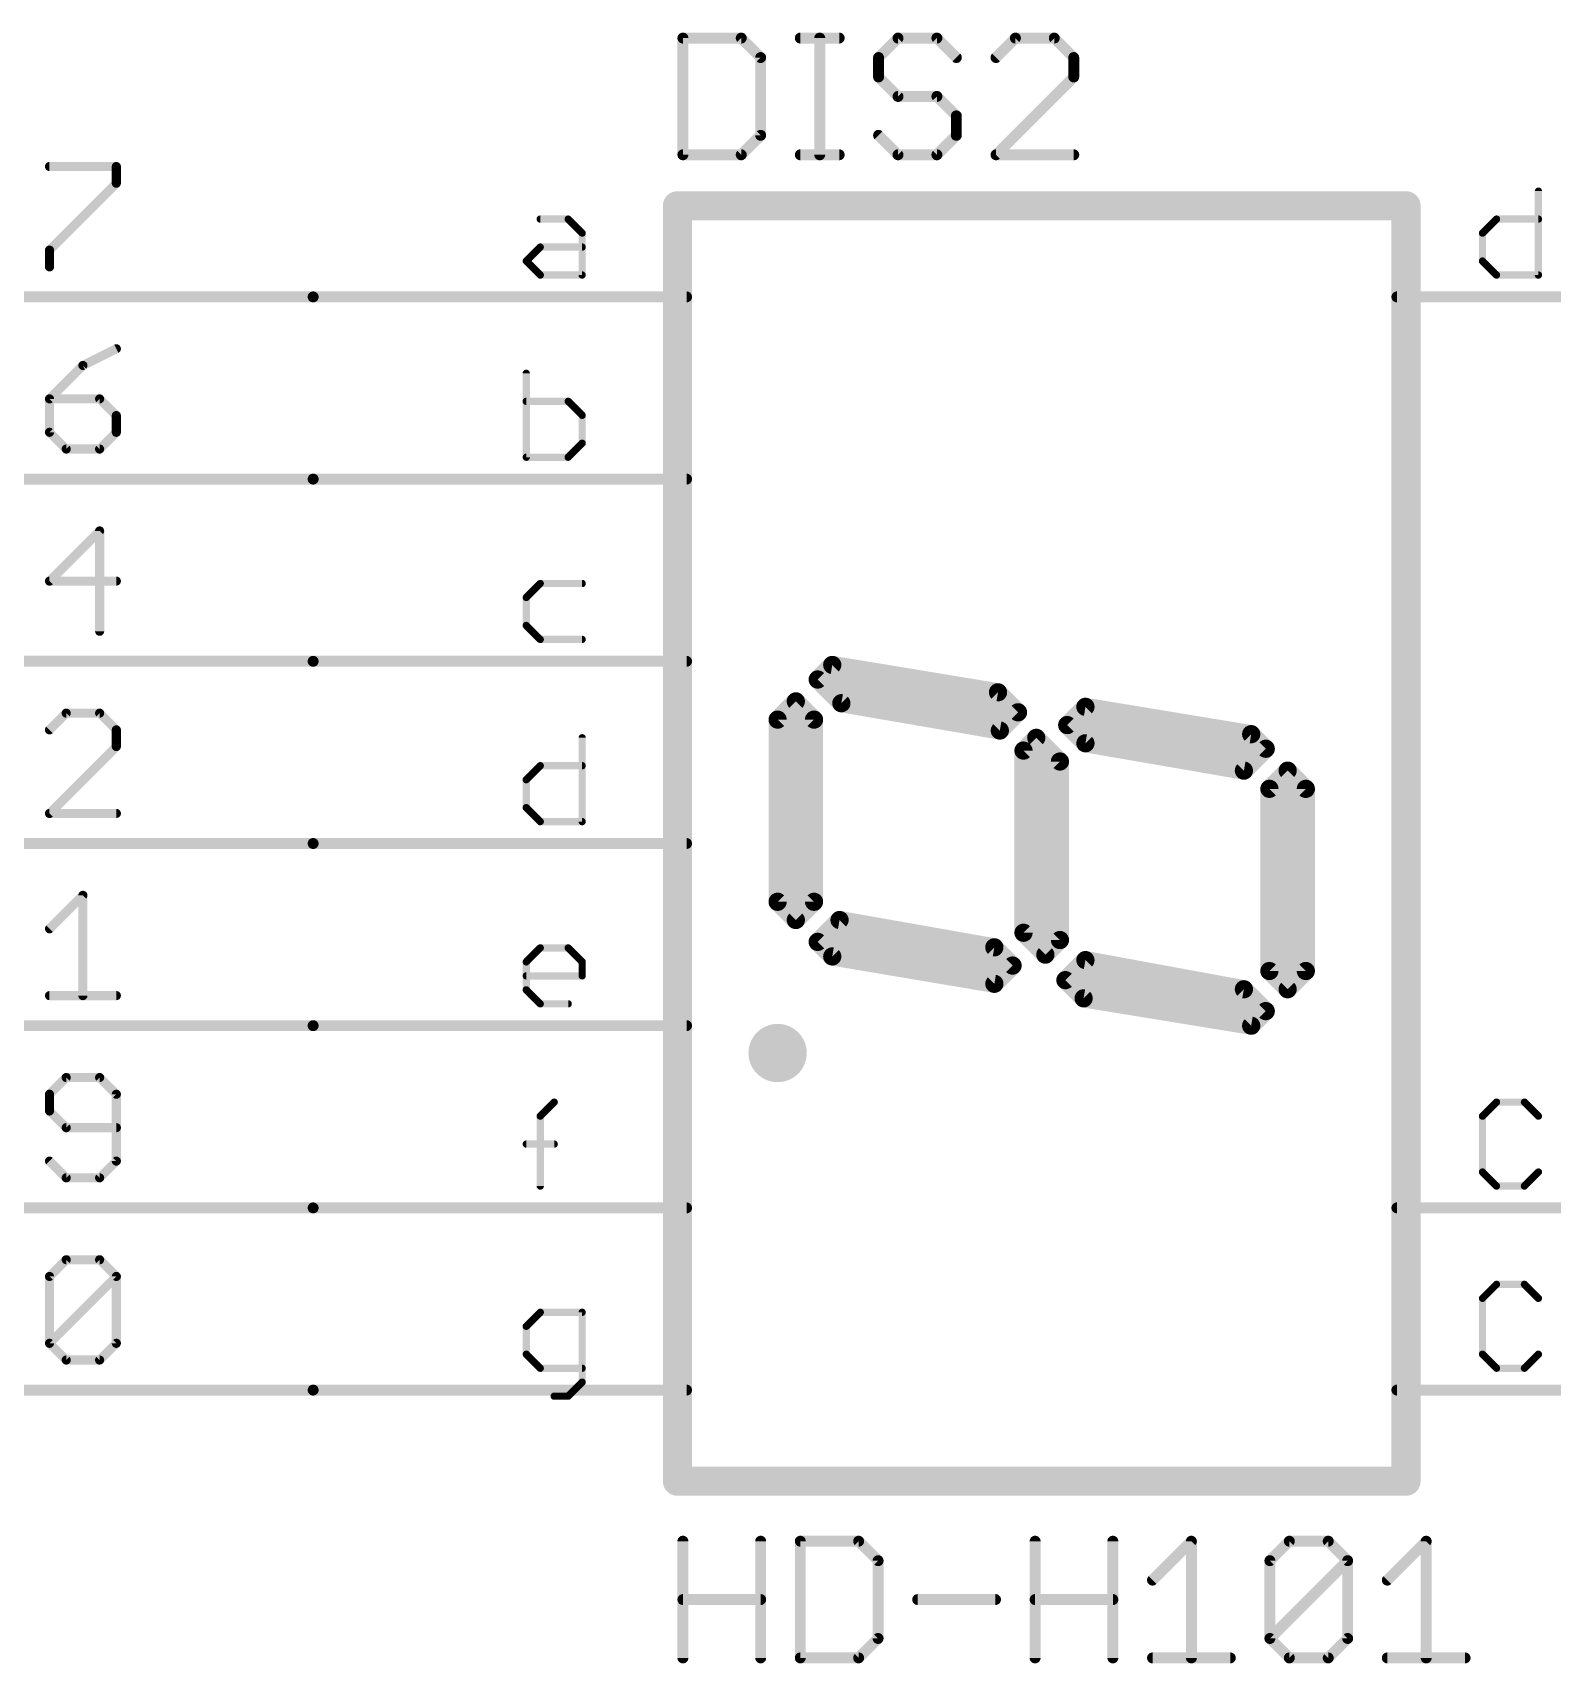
# Model space of a CAD drawing. Extents: x -13 to 211, y -15 to 133.
# Drawn here: x 158.65 to 179.84, y -3.81 to 18.92 of the extents above; entities that cross this region are included whole.
import ezdxf

# ---------------------------------------------------------------- set-up
doc = ezdxf.new("R2010")
doc.units = 0
for name, color, linetype in [('94', 14, 'CONTINUOUS'), ('95', 251, 'CONTINUOUS'), ('96', 251, 'CONTINUOUS')]:
    doc.layers.add(name, color=color, linetype=linetype)

msp = doc.modelspace()

# ---------------------------------------------------------------- linework, layer by layer
at = {"layer": '94'}
for points, const_width in [([(167.64, -1.27), (167.64, 16.51)], 0.4064), ([(177.8, 16.51), (167.64, 16.51)], 0.4064), ([(177.8, 16.51), (177.8, -1.27)], 0.4064), ([(157.48, 15.24), (162.56, 15.24)], 0.1524), ([(167.767, 15.24), (162.56, 15.24)], 0.1524), ([(182.88, 15.24), (177.673, 15.24)], 0.1524), ([(157.48, 12.7), (162.56, 12.7)], 0.1524), ([(167.767, 12.7), (162.56, 12.7)], 0.1524), ([(157.48, 10.16), (162.56, 10.16)], 0.1524), ([(167.767, 10.16), (162.56, 10.16)], 0.1524), ([(169.799, 10.1092), (169.5958, 9.906)], 0.254), ([(172.1104, 9.7282), (169.799, 10.1092)], 0.254), ([(169.5958, 9.906), (169.926, 9.5758)], 0.254), ([(169.799, 9.906), (172.085, 9.525)], 0.4064), ([(172.3898, 9.4488), (172.1104, 9.7282)], 0.254), ([(169.037, 9.3472), (169.291, 9.6012)], 0.254), ([(169.291, 9.6012), (169.545, 9.3472)], 0.254), ([(169.926, 9.5758), (172.1358, 9.1948)], 0.254), ([(172.3898, 9.4488), (172.1358, 9.1948)], 0.254), ([(173.0756, 9.271), (173.3296, 9.525)], 0.254), ([(173.3296, 9.525), (175.641, 9.144)], 0.254), ([(169.037, 6.8072), (169.037, 9.3472)], 0.254), ([(169.291, 6.858), (169.291, 9.271)], 0.4064), ([(169.545, 9.3472), (169.545, 6.8072)], 0.254), ([(173.3296, 9.017), (173.0756, 9.271)], 0.254), ([(175.514, 8.89), (173.355, 9.271)], 0.4064), ([(172.466, 8.9154), (172.6438, 9.0932)], 0.254), ([(172.6438, 9.0932), (172.974, 8.763)], 0.254), ([(175.5394, 8.636), (173.3296, 9.017)], 0.254), ([(175.641, 9.144), (175.8442, 8.9408)], 0.254), ([(172.466, 6.3754), (172.466, 8.9154)], 0.254), ([(172.72, 8.89), (172.72, 6.35)], 0.4064), ([(172.974, 8.763), (172.974, 6.2738)], 0.254), ([(175.8442, 8.9408), (175.5394, 8.636)], 0.254), ([(175.895, 8.382), (176.149, 8.636)], 0.254), ([(176.149, 8.636), (176.403, 8.382)], 0.254), ([(175.895, 5.842), (175.895, 8.382)], 0.254), ([(176.149, 5.842), (176.149, 8.382)], 0.4064), ([(176.403, 8.382), (176.403, 5.842)], 0.254), ([(157.48, 7.62), (162.56, 7.62)], 0.1524), ([(167.767, 7.62), (162.56, 7.62)], 0.1524), ([(169.291, 6.5532), (169.037, 6.8072)], 0.254), ([(169.545, 6.8072), (169.291, 6.5532)], 0.254), ([(169.9006, 6.5532), (169.5958, 6.2484)], 0.254), ([(172.0596, 6.1722), (169.9006, 6.5532)], 0.254), ([(169.5958, 6.2484), (169.799, 6.0452)], 0.254), ([(171.958, 5.969), (169.926, 6.35)], 0.4064), ([(172.7708, 6.0706), (172.466, 6.3754)], 0.254), ([(172.974, 6.2738), (172.7708, 6.0706)], 0.254), ([(169.799, 6.0452), (172.0596, 5.6642)], 0.254), ([(172.3136, 5.9182), (172.0596, 6.1722)], 0.254), ([(172.0596, 5.6642), (172.3136, 5.9182)], 0.254), ([(173.3296, 5.9944), (173.0502, 5.715)], 0.254), ([(175.514, 5.334), (173.355, 5.715)], 0.4064), ([(175.5394, 5.588), (173.3296, 5.9944)], 0.254), ([(176.149, 5.588), (175.895, 5.842)], 0.254), ([(176.403, 5.842), (176.149, 5.588)], 0.254), ([(173.0502, 5.715), (173.3042, 5.461)], 0.254), ([(175.8442, 5.2832), (175.5394, 5.588)], 0.254), ([(173.3042, 5.461), (175.641, 5.08)], 0.254), ([(175.641, 5.08), (175.8442, 5.2832)], 0.254), ([(157.48, 5.08), (162.56, 5.08)], 0.1524), ([(167.767, 5.08), (162.56, 5.08)], 0.1524), ([(169.037, 4.826), (169.037, 4.572)], 0.3048), ([(157.48, 2.54), (162.56, 2.54)], 0.1524), ([(167.767, 2.54), (162.56, 2.54)], 0.1524), ([(182.88, 2.54), (177.673, 2.54)], 0.1524), ([(157.48, 0), (162.56, 0)], 0.1524), ([(167.767, 0), (162.56, 0)], 0.1524), ([(182.88, 0), (177.673, 0)], 0.1524), ([(167.64, -1.27), (177.8, -1.27)], 0.4064)]:
    msp.add_lwpolyline(points, dxfattribs=dict(at, const_width=const_width))
for points, const_width in [([(167.7416, 16.51, 1), (167.5384, 16.51)], 0.2032), ([(167.64, 16.6116, 1), (167.64, 16.4084)], 0.2032), ([(177.9016, 16.51, 1), (177.6984, 16.51)], 0.2032), ([(177.8, 16.4084, 1), (177.8, 16.6116)], 0.2032), ([(162.56, 15.2781, 1), (162.56, 15.2019)], 0.0762), ([(162.56, 15.2019, 1), (162.56, 15.2781)], 0.0762), ([(167.767, 15.2019, 1), (167.767, 15.2781)], 0.0762), ([(177.673, 15.2781, 1), (177.673, 15.2019)], 0.0762), ([(162.56, 12.7381, 1), (162.56, 12.6619)], 0.0762), ([(162.56, 12.6619, 1), (162.56, 12.7381)], 0.0762), ([(167.767, 12.6619, 1), (167.767, 12.7381)], 0.0762), ([(162.56, 10.1981, 1), (162.56, 10.1219)], 0.0762), ([(162.56, 10.1219, 1), (162.56, 10.1981)], 0.0762), ([(167.767, 10.1219, 1), (167.767, 10.1981)], 0.0762), ([(169.8093, 10.1719, 1), (169.7887, 10.0465)], 0.127), ([(169.8439, 10.0643, 1), (169.7541, 10.1541)], 0.127), ([(169.6407, 9.9509, 1), (169.5509, 9.8611)], 0.127), ([(169.5509, 9.9509, 1), (169.6407, 9.8611)], 0.127), ([(169.8157, 10.0062, 1), (169.7823, 9.8058)], 0.2032), ([(172.1553, 9.7731, 1), (172.0655, 9.6833)], 0.127), ([(172.1001, 9.6655, 1), (172.1207, 9.7909)], 0.127), ([(169.3359, 9.6461, 1), (169.2461, 9.5563)], 0.127), ([(169.3359, 9.5563, 1), (169.2461, 9.6461)], 0.127), ([(169.9368, 9.6384, 1), (169.9152, 9.5132)], 0.127), ([(169.8811, 9.5309, 1), (169.9709, 9.6207)], 0.127), ([(172.0683, 9.4248, 1), (172.1017, 9.6252)], 0.2032), ([(172.4347, 9.4039, 1), (172.3449, 9.4937)], 0.127), ([(172.3449, 9.4039, 1), (172.4347, 9.4937)], 0.127), ([(173.3399, 9.5877, 1), (173.3193, 9.4623)], 0.127), ([(173.3745, 9.4801, 1), (173.2847, 9.5699)], 0.127), ([(169.1005, 9.3472, 1), (168.9735, 9.3472)], 0.127), ([(168.9921, 9.3921, 1), (169.0819, 9.3023)], 0.127), ([(169.3926, 9.271, 1), (169.1894, 9.271)], 0.2032), ([(169.6085, 9.3472, 1), (169.4815, 9.3472)], 0.127), ([(169.5001, 9.3023, 1), (169.5899, 9.3921)], 0.127), ([(173.1205, 9.3159, 1), (173.0307, 9.2261)], 0.127), ([(173.0307, 9.3159, 1), (173.1205, 9.2261)], 0.127), ([(173.3727, 9.3711, 1), (173.3373, 9.1709)], 0.2032), ([(172.0909, 9.2397, 1), (172.1807, 9.1499)], 0.127), ([(172.125, 9.1322, 1), (172.1466, 9.2574)], 0.127), ([(172.6887, 9.1381, 1), (172.5989, 9.0483)], 0.127), ([(172.6887, 9.0483, 1), (172.5989, 9.1381)], 0.127), ([(173.3404, 9.0796, 1), (173.3188, 8.9544)], 0.127), ([(173.2847, 8.9721, 1), (173.3745, 9.0619)], 0.127), ([(175.6859, 9.1889, 1), (175.5961, 9.0991)], 0.127), ([(175.6307, 9.0813, 1), (175.6513, 9.2067)], 0.127), ([(172.5295, 8.9154, 1), (172.4025, 8.9154)], 0.127), ([(172.4211, 8.9603, 1), (172.5109, 8.8705)], 0.127), ([(172.8216, 8.89, 1), (172.6184, 8.89)], 0.2032), ([(173.0375, 8.763, 1), (172.9105, 8.763)], 0.127), ([(172.9291, 8.7181, 1), (173.0189, 8.8079)], 0.127), ([(175.4963, 8.7899, 1), (175.5317, 8.9901)], 0.2032), ([(175.8891, 8.8959, 1), (175.7993, 8.9857)], 0.127), ([(175.7993, 8.8959, 1), (175.8891, 8.9857)], 0.127), ([(175.4945, 8.6809, 1), (175.5843, 8.5911)], 0.127), ([(175.5286, 8.5734, 1), (175.5502, 8.6986)], 0.127), ([(176.1939, 8.6809, 1), (176.1041, 8.5911)], 0.127), ([(176.1939, 8.5911, 1), (176.1041, 8.6809)], 0.127), ([(175.9585, 8.382, 1), (175.8315, 8.382)], 0.127), ([(175.8501, 8.4269, 1), (175.9399, 8.3371)], 0.127), ([(176.2506, 8.382, 1), (176.0474, 8.382)], 0.2032), ([(176.4665, 8.382, 1), (176.3395, 8.382)], 0.127), ([(176.3581, 8.3371, 1), (176.4479, 8.4269)], 0.127), ([(162.56, 7.6581, 1), (162.56, 7.5819)], 0.0762), ([(162.56, 7.5819, 1), (162.56, 7.6581)], 0.0762), ([(167.767, 7.5819, 1), (167.767, 7.6581)], 0.0762), ([(169.0819, 6.8521, 1), (168.9921, 6.7623)], 0.127), ([(168.9735, 6.8072, 1), (169.1005, 6.8072)], 0.127), ([(169.1894, 6.858, 1), (169.3926, 6.858)], 0.2032), ([(169.4815, 6.8072, 1), (169.6085, 6.8072)], 0.127), ([(169.5899, 6.7623, 1), (169.5001, 6.8521)], 0.127), ([(169.2461, 6.5981, 1), (169.3359, 6.5083)], 0.127), ([(169.2461, 6.5083, 1), (169.3359, 6.5981)], 0.127), ([(169.9116, 6.6157, 1), (169.8896, 6.4907)], 0.127), ([(169.9455, 6.5083, 1), (169.8557, 6.5981)], 0.127), ([(169.6407, 6.2933, 1), (169.5509, 6.2035)], 0.127), ([(169.9447, 6.4499, 1), (169.9073, 6.2501)], 0.2032), ([(172.5109, 6.4203, 1), (172.4211, 6.3305)], 0.127), ([(172.4025, 6.3754, 1), (172.5295, 6.3754)], 0.127), ([(172.6184, 6.35, 1), (172.8216, 6.35)], 0.2032), ([(173.0189, 6.2289, 1), (172.9291, 6.3187)], 0.127), ([(169.5509, 6.2933, 1), (169.6407, 6.2035)], 0.127), ([(169.8096, 6.1078, 1), (169.7884, 5.9826)], 0.127), ([(169.7541, 6.0003, 1), (169.8439, 6.0901)], 0.127), ([(171.9393, 5.8691, 1), (171.9767, 6.0689)], 0.2032), ([(172.1045, 6.2171, 1), (172.0147, 6.1273)], 0.127), ([(172.0486, 6.1097, 1), (172.0706, 6.2347)], 0.127), ([(172.7259, 6.1155, 1), (172.8157, 6.0257)], 0.127), ([(172.7259, 6.0257, 1), (172.8157, 6.1155)], 0.127), ([(172.9105, 6.2738, 1), (173.0375, 6.2738)], 0.127), ([(172.3585, 5.8733, 1), (172.2687, 5.9631)], 0.127), ([(172.2687, 5.8733, 1), (172.3585, 5.9631)], 0.127), ([(173.3727, 5.8151, 1), (173.3373, 5.6149)], 0.2032), ([(173.3411, 6.0569, 1), (173.3181, 5.9319)], 0.127), ([(173.3745, 5.9495, 1), (173.2847, 6.0393)], 0.127), ([(175.9399, 5.8869, 1), (175.8501, 5.7971)], 0.127), ([(176.0474, 5.842, 1), (176.2506, 5.842)], 0.2032), ([(176.4479, 5.7971, 1), (176.3581, 5.8869)], 0.127), ([(172.0147, 5.7091, 1), (172.1045, 5.6193)], 0.127), ([(172.049, 5.6016, 1), (172.0702, 5.7268)], 0.127), ([(173.0951, 5.7599, 1), (173.0053, 5.6701)], 0.127), ([(173.0053, 5.7599, 1), (173.0951, 5.6701)], 0.127), ([(175.5843, 5.6329, 1), (175.4945, 5.5431)], 0.127), ([(175.5279, 5.5255, 1), (175.5509, 5.6505)], 0.127), ([(175.8315, 5.842, 1), (175.9585, 5.842)], 0.127), ([(176.1041, 5.6329, 1), (176.1939, 5.5431)], 0.127), ([(176.1041, 5.5431, 1), (176.1939, 5.6329)], 0.127), ([(176.3395, 5.842, 1), (176.4665, 5.842)], 0.127), ([(173.3144, 5.5237, 1), (173.294, 5.3983)], 0.127), ([(173.2593, 5.4161, 1), (173.3491, 5.5059)], 0.127), ([(175.4963, 5.2339, 1), (175.5317, 5.4341)], 0.2032), ([(175.8891, 5.2383, 1), (175.7993, 5.3281)], 0.127), ([(175.7993, 5.2383, 1), (175.8891, 5.3281)], 0.127), ([(162.56, 5.1181, 1), (162.56, 5.0419)], 0.0762), ([(162.56, 5.0419, 1), (162.56, 5.1181)], 0.0762), ([(167.767, 5.0419, 1), (167.767, 5.1181)], 0.0762), ([(169.037, 4.445, 1), (169.037, 4.953, 1), (169.037, 4.445)], 0.3048), ([(175.5961, 5.1249, 1), (175.6859, 5.0351)], 0.127), ([(175.6308, 5.0173, 1), (175.6512, 5.1427)], 0.127), ([(169.1132, 4.826, 1), (168.9608, 4.826)], 0.1524), ([(168.9608, 4.572, 1), (169.1132, 4.572)], 0.1524), ([(162.56, 2.5781, 1), (162.56, 2.5019)], 0.0762), ([(162.56, 2.5019, 1), (162.56, 2.5781)], 0.0762), ([(167.767, 2.5019, 1), (167.767, 2.5781)], 0.0762), ([(177.673, 2.5781, 1), (177.673, 2.5019)], 0.0762), ([(162.56, 0.0381, 1), (162.56, -0.0381)], 0.0762), ([(162.56, -0.0381, 1), (162.56, 0.0381)], 0.0762), ([(167.767, -0.0381, 1), (167.767, 0.0381)], 0.0762), ([(177.673, 0.0381, 1), (177.673, -0.0381)], 0.0762), ([(167.64, -1.1684, 1), (167.64, -1.3716)], 0.2032), ([(177.8, -1.3716, 1), (177.8, -1.1684)], 0.2032), ([(167.5384, -1.27, 1), (167.7416, -1.27)], 0.2032), ([(177.6984, -1.27, 1), (177.9016, -1.27)], 0.2032)]:
    msp.add_lwpolyline(points, format="xyb", dxfattribs=dict(at, const_width=const_width))
at = {"layer": '95'}
for points, const_width in [([(167.7162, 18.8482), (167.7162, 17.2212)], 0.1524), ([(168.5297, 18.8482), (167.7162, 18.8482)], 0.1524), ([(168.8009, 18.577), (168.5297, 18.8482)], 0.1524), ([(169.3534, 18.8482), (169.8957, 18.8482)], 0.1524), ([(169.6245, 17.2212), (169.6245, 18.8482)], 0.1524), ([(170.716, 18.8482), (170.4448, 18.577)], 0.1524), ([(171.2583, 18.8482), (170.716, 18.8482)], 0.1524), ([(171.5295, 18.577), (171.2583, 18.8482)], 0.1524), ([(172.3531, 18.8482), (172.082, 18.577)], 0.1524), ([(172.8954, 18.8482), (172.3531, 18.8482)], 0.1524), ([(173.1666, 18.577), (172.8954, 18.8482)], 0.1524), ([(168.8009, 17.4924), (168.8009, 18.577)], 0.1524), ([(170.4448, 18.577), (170.4448, 18.3059)], 0.1524), ([(173.1666, 18.3059), (173.1666, 18.577)], 0.1524), ([(170.4448, 18.3059), (170.716, 18.0347)], 0.1524), ([(172.082, 17.2212), (173.1666, 18.3059)], 0.1524), ([(170.716, 18.0347), (171.2583, 18.0347)], 0.1524), ([(171.2583, 18.0347), (171.5295, 17.7635)], 0.1524), ([(171.5295, 17.7635), (171.5295, 17.4924)], 0.1524), ([(168.5297, 17.2212), (168.8009, 17.4924)], 0.1524), ([(170.716, 17.2212), (170.4448, 17.4924)], 0.1524), ([(171.5295, 17.4924), (171.2583, 17.2212)], 0.1524), ([(167.7162, 17.2212), (168.5297, 17.2212)], 0.1524), ([(169.3534, 17.2212), (169.8957, 17.2212)], 0.1524), ([(171.2583, 17.2212), (170.716, 17.2212)], 0.1524), ([(173.1666, 17.2212), (172.082, 17.2212)], 0.1524), ([(158.8834, 17.0573), (159.8156, 17.0573)], 0.127), ([(159.8156, 17.0573), (159.8156, 16.8243)], 0.127), ([(159.8156, 16.8243), (158.8834, 15.8921)], 0.127), ([(179.6464, 16.7142), (179.6464, 15.5448)], 0.1016), ([(165.7267, 16.3244), (166.1165, 16.3244)], 0.1016), ([(166.1165, 16.3244), (166.3114, 16.1295)], 0.1016), ([(178.8668, 16.1295), (179.0617, 16.3244)], 0.1016), ([(179.0617, 16.3244), (179.6464, 16.3244)], 0.1016), ([(166.3114, 16.1295), (166.3114, 15.5448)], 0.1016), ([(178.8668, 15.7397), (178.8668, 16.1295)], 0.1016), ([(158.8834, 15.8921), (158.8834, 15.6591)], 0.127), ([(165.5318, 15.7397), (165.7267, 15.9346)], 0.1016), ([(165.7267, 15.9346), (166.3114, 15.9346)], 0.1016), ([(165.7267, 15.5448), (165.5318, 15.7397)], 0.1016), ([(179.0617, 15.5448), (178.8668, 15.7397)], 0.1016), ([(166.3114, 15.5448), (165.7267, 15.5448)], 0.1016), ([(179.6464, 15.5448), (179.0617, 15.5448)], 0.1016), ([(159.8156, 14.5173), (159.3495, 14.2843)], 0.127), ([(159.3495, 14.2843), (158.8834, 13.8182)], 0.127), ([(165.5318, 14.1742), (165.5318, 13.0048)], 0.1016), ([(158.8834, 13.8182), (158.8834, 13.3521)], 0.127), ([(159.5825, 13.8182), (158.8834, 13.8182)], 0.127), ([(159.8156, 13.5852), (159.5825, 13.8182)], 0.127), ([(159.8156, 13.3521), (159.8156, 13.5852)], 0.127), ([(166.1165, 13.7844), (165.5318, 13.7844)], 0.1016), ([(166.3114, 13.5895), (166.1165, 13.7844)], 0.1016), ([(158.8834, 13.3521), (159.1165, 13.1191)], 0.127), ([(159.5825, 13.1191), (159.8156, 13.3521)], 0.127), ([(166.3114, 13.1997), (166.3114, 13.5895)], 0.1016), ([(166.1165, 13.0048), (166.3114, 13.1997)], 0.1016), ([(159.1165, 13.1191), (159.5825, 13.1191)], 0.127), ([(165.5318, 13.0048), (166.1165, 13.0048)], 0.1016), ([(159.5825, 11.9773), (158.8834, 11.2782)], 0.127), ([(159.5825, 10.5791), (159.5825, 11.9773)], 0.127), ([(158.8834, 11.2782), (159.8156, 11.2782)], 0.127), ([(165.7267, 11.2444), (165.5318, 11.0495)], 0.1016), ([(166.3114, 11.2444), (165.7267, 11.2444)], 0.1016), ([(165.5318, 11.0495), (165.5318, 10.6597)], 0.1016), ([(165.5318, 10.6597), (165.7267, 10.4648)], 0.1016), ([(165.7267, 10.4648), (166.3114, 10.4648)], 0.1016), ([(159.1165, 9.4373), (158.8834, 9.2043)], 0.127), ([(159.5825, 9.4373), (159.1165, 9.4373)], 0.127), ([(159.8156, 9.2043), (159.5825, 9.4373)], 0.127), ([(159.8156, 8.9712), (159.8156, 9.2043)], 0.127), ([(166.3114, 9.0942), (166.3114, 7.9248)], 0.1016), ([(158.8834, 8.0391), (159.8156, 8.9712)], 0.127), ([(165.5318, 8.5095), (165.7267, 8.7044)], 0.1016), ([(165.7267, 8.7044), (166.3114, 8.7044)], 0.1016), ([(165.5318, 8.1197), (165.5318, 8.5095)], 0.1016), ([(159.8156, 8.0391), (158.8834, 8.0391)], 0.127), ([(165.7267, 7.9248), (165.5318, 8.1197)], 0.1016), ([(166.3114, 7.9248), (165.7267, 7.9248)], 0.1016), ([(158.8834, 6.4312), (159.3495, 6.8973)], 0.127), ([(159.3495, 6.8973), (159.3495, 5.4991)], 0.127), ([(165.5318, 5.9695), (165.7267, 6.1644)], 0.1016), ([(165.7267, 6.1644), (166.1165, 6.1644)], 0.1016), ([(166.1165, 6.1644), (166.3114, 5.9695)], 0.1016), ([(165.5318, 5.5797), (165.5318, 5.9695)], 0.1016), ([(166.3114, 5.9695), (166.3114, 5.7746)], 0.1016), ([(166.3114, 5.7746), (165.5318, 5.7746)], 0.1016), ([(158.8834, 5.4991), (159.8156, 5.4991)], 0.127), ([(165.7267, 5.3848), (165.5318, 5.5797)], 0.1016), ([(166.1165, 5.3848), (165.7267, 5.3848)], 0.1016), ([(159.1165, 4.3573), (158.8834, 4.1243)], 0.127), ([(159.5825, 4.3573), (159.1165, 4.3573)], 0.127), ([(159.8156, 4.1243), (159.5825, 4.3573)], 0.127), ([(158.8834, 4.1243), (158.8834, 3.8912)], 0.127), ([(159.8156, 3.1921), (159.8156, 4.1243)], 0.127), ([(158.8834, 3.8912), (159.1165, 3.6582)], 0.127), ([(165.7267, 3.8193), (165.9216, 4.0142)], 0.1016), ([(165.7267, 2.8448), (165.7267, 3.8193)], 0.1016), ([(179.0617, 4.0142), (178.8668, 3.8193)], 0.1016), ([(178.8668, 3.8193), (178.8668, 3.0397)], 0.1016), ([(179.4515, 4.0142), (179.0617, 4.0142)], 0.1016), ([(179.6464, 3.8193), (179.4515, 4.0142)], 0.1016), ([(159.1165, 3.6582), (159.8156, 3.6582)], 0.127), ([(165.5318, 3.4295), (165.9216, 3.4295)], 0.1016), ([(158.8834, 3.1921), (159.1165, 2.9591)], 0.127), ([(159.5825, 2.9591), (159.8156, 3.1921)], 0.127), ([(159.1165, 2.9591), (159.5825, 2.9591)], 0.127), ([(178.8668, 3.0397), (179.0617, 2.8448)], 0.1016), ([(179.4515, 2.8448), (179.6464, 3.0397)], 0.1016), ([(179.0617, 2.8448), (179.4515, 2.8448)], 0.1016), ([(158.8834, 1.5843), (159.1165, 1.8173)], 0.127), ([(159.1165, 1.8173), (159.5825, 1.8173)], 0.127), ([(159.5825, 1.8173), (159.8156, 1.5843)], 0.127), ([(158.8834, 0.6521), (158.8834, 1.5843)], 0.127), ([(158.8834, 0.6521), (159.8156, 1.5843)], 0.127), ([(159.8156, 1.5843), (159.8156, 0.6521)], 0.127), ([(179.0617, 1.4742), (178.8668, 1.2793)], 0.1016), ([(179.4515, 1.4742), (179.0617, 1.4742)], 0.1016), ([(179.6464, 1.2793), (179.4515, 1.4742)], 0.1016), ([(178.8668, 1.2793), (178.8668, 0.4997)], 0.1016), ([(165.7267, 1.0844), (165.5318, 0.8895)], 0.1016), ([(165.5318, 0.8895), (165.5318, 0.4997)], 0.1016), ([(166.3114, 1.0844), (165.7267, 1.0844)], 0.1016), ([(166.3114, 0.1099), (166.3114, 1.0844)], 0.1016), ([(159.1165, 0.4191), (158.8834, 0.6521)], 0.127), ([(159.8156, 0.6521), (159.5825, 0.4191)], 0.127), ([(159.5825, 0.4191), (159.1165, 0.4191)], 0.127), ([(165.5318, 0.4997), (165.7267, 0.3048)], 0.1016), ([(178.8668, 0.4997), (179.0617, 0.3048)], 0.1016), ([(179.4515, 0.3048), (179.6464, 0.4997)], 0.1016), ([(165.7267, 0.3048), (166.3114, 0.3048)], 0.1016), ([(179.0617, 0.3048), (179.4515, 0.3048)], 0.1016), ([(166.1165, -0.085), (166.3114, 0.1099)], 0.1016), ([(165.9216, -0.085), (166.1165, -0.085)], 0.1016)]:
    msp.add_lwpolyline(points, dxfattribs=dict(at, const_width=const_width))
for points, const_width in [([(167.7543, 18.8482, 1), (167.6781, 18.8482)], 0.0762), ([(167.7162, 18.8863, 1), (167.7162, 18.8101)], 0.0762), ([(168.5566, 18.8751, 1), (168.5028, 18.8212)], 0.0762), ([(168.5297, 18.8101, 1), (168.5297, 18.8863)], 0.0762), ([(169.3534, 18.8863, 1), (169.3534, 18.8101)], 0.0762), ([(169.6626, 18.8482, 1), (169.5864, 18.8482)], 0.0762), ([(169.8957, 18.8101, 1), (169.8957, 18.8863)], 0.0762), ([(170.716, 18.8863, 1), (170.716, 18.8101)], 0.0762), ([(170.7429, 18.8212, 1), (170.689, 18.8751)], 0.0762), ([(171.2852, 18.8751, 1), (171.2313, 18.8212)], 0.0762), ([(171.2583, 18.8101, 1), (171.2583, 18.8863)], 0.0762), ([(172.3531, 18.8863, 1), (172.3531, 18.8101)], 0.0762), ([(172.3801, 18.8212, 1), (172.3262, 18.8751)], 0.0762), ([(172.9224, 18.8751, 1), (172.8685, 18.8212)], 0.0762), ([(172.8954, 18.8101, 1), (172.8954, 18.8863)], 0.0762), ([(168.839, 18.577, 1), (168.7628, 18.577)], 0.0762), ([(170.4829, 18.577, 1), (170.4067, 18.577)], 0.0762), ([(173.2047, 18.577, 1), (173.1285, 18.577)], 0.0762), ([(168.7739, 18.5501, 1), (168.8278, 18.604)], 0.0762), ([(170.4179, 18.604, 1), (170.4717, 18.5501)], 0.0762), ([(171.5025, 18.5501, 1), (171.5564, 18.604)], 0.0762), ([(172.055, 18.604, 1), (172.1089, 18.5501)], 0.0762), ([(173.1397, 18.5501, 1), (173.1935, 18.604)], 0.0762), ([(170.4717, 18.3328, 1), (170.4179, 18.2789)], 0.0762), ([(170.4067, 18.3059, 1), (170.4829, 18.3059)], 0.0762), ([(173.1285, 18.3059, 1), (173.2047, 18.3059)], 0.0762), ([(173.1936, 18.2789, 1), (173.1397, 18.3328)], 0.0762), ([(170.716, 18.0728, 1), (170.716, 17.9966)], 0.0762), ([(170.689, 18.0078, 1), (170.7429, 18.0616)], 0.0762), ([(171.2852, 18.0616, 1), (171.2313, 18.0078)], 0.0762), ([(171.2583, 17.9966, 1), (171.2583, 18.0728)], 0.0762), ([(171.5676, 17.7635, 1), (171.4914, 17.7635)], 0.0762), ([(171.5025, 17.7366, 1), (171.5564, 17.7905)], 0.0762), ([(168.7628, 17.4924, 1), (168.839, 17.4924)], 0.0762), ([(168.8278, 17.4654, 1), (168.7739, 17.5193)], 0.0762), ([(170.4717, 17.5193, 1), (170.4179, 17.4654)], 0.0762), ([(171.4914, 17.4924, 1), (171.5676, 17.4924)], 0.0762), ([(171.5564, 17.4654, 1), (171.5025, 17.5193)], 0.0762), ([(167.7162, 17.2593, 1), (167.7162, 17.1831)], 0.0762), ([(168.5028, 17.2481, 1), (168.5566, 17.1943)], 0.0762), ([(168.5297, 17.1831, 1), (168.5297, 17.2593)], 0.0762), ([(169.3534, 17.2593, 1), (169.3534, 17.1831)], 0.0762), ([(169.8957, 17.1831, 1), (169.8957, 17.2593)], 0.0762), ([(170.716, 17.2593, 1), (170.716, 17.1831)], 0.0762), ([(170.689, 17.1943, 1), (170.7429, 17.2481)], 0.0762), ([(171.2313, 17.2481, 1), (171.2852, 17.1943)], 0.0762), ([(171.2583, 17.1831, 1), (171.2583, 17.2593)], 0.0762), ([(172.082, 17.2593, 1), (172.082, 17.1831)], 0.0762), ([(172.055, 17.2481, 1), (172.1089, 17.1943)], 0.0762), ([(173.1666, 17.1831, 1), (173.1666, 17.2593)], 0.0762), ([(158.8834, 17.089, 1), (158.8834, 17.0255)], 0.0635), ([(159.8473, 17.0573, 1), (159.7838, 17.0573)], 0.0635), ([(159.8156, 17.0255, 1), (159.8156, 17.089)], 0.0635), ([(167.6781, 17.2212, 1), (167.7543, 17.2212)], 0.0762), ([(169.5864, 17.2212, 1), (169.6626, 17.2212)], 0.0762), ([(159.7838, 16.8243, 1), (159.8473, 16.8243)], 0.0635), ([(159.838, 16.8018, 1), (159.7931, 16.8467)], 0.0635), ([(179.6718, 16.7142, 1), (179.621, 16.7142)], 0.0508), ([(165.7267, 16.3498, 1), (165.7267, 16.299)], 0.0508), ([(166.1345, 16.3424, 1), (166.0985, 16.3064)], 0.0508), ([(166.1165, 16.299, 1), (166.1165, 16.3498)], 0.0508), ([(179.0617, 16.3498, 1), (179.0617, 16.299)], 0.0508), ([(179.0797, 16.3064, 1), (179.0437, 16.3424)], 0.0508), ([(179.6464, 16.299, 1), (179.6464, 16.3498)], 0.0508), ([(166.3368, 16.1295, 1), (166.286, 16.1295)], 0.0508), ([(166.2934, 16.1115, 1), (166.3294, 16.1475)], 0.0508), ([(178.8488, 16.1475, 1), (178.8848, 16.1115)], 0.0508), ([(178.8922, 16.1295, 1), (178.8414, 16.1295)], 0.0508), ([(158.9152, 15.8921, 1), (158.8517, 15.8921)], 0.0635), ([(158.861, 15.9146, 1), (158.9059, 15.8697)], 0.0635), ([(165.7267, 15.96, 1), (165.7267, 15.9092)], 0.0508), ([(165.7447, 15.9166, 1), (165.7087, 15.9526)], 0.0508), ([(166.3114, 15.9092, 1), (166.3114, 15.96)], 0.0508), ([(158.8517, 15.6591, 1), (158.9152, 15.6591)], 0.0635), ([(165.5498, 15.7577, 1), (165.5138, 15.7217)], 0.0508), ([(165.5138, 15.7577, 1), (165.5498, 15.7217)], 0.0508), ([(178.8848, 15.7577, 1), (178.8488, 15.7217)], 0.0508), ([(178.8414, 15.7397, 1), (178.8922, 15.7397)], 0.0508), ([(165.7267, 15.5702, 1), (165.7267, 15.5194)], 0.0508), ([(165.7087, 15.5268, 1), (165.7447, 15.5628)], 0.0508), ([(166.286, 15.5448, 1), (166.3368, 15.5448)], 0.0508), ([(166.3114, 15.5194, 1), (166.3114, 15.5702)], 0.0508), ([(179.0617, 15.5702, 1), (179.0617, 15.5194)], 0.0508), ([(179.0437, 15.5268, 1), (179.0797, 15.5628)], 0.0508), ([(179.621, 15.5448, 1), (179.6718, 15.5448)], 0.0508), ([(179.6464, 15.5194, 1), (179.6464, 15.5702)], 0.0508), ([(159.8297, 14.4889, 1), (159.8014, 14.5457)], 0.0635), ([(159.3353, 14.3127, 1), (159.3637, 14.2559)], 0.0635), ([(159.3719, 14.2618, 1), (159.327, 14.3067)], 0.0635), ([(165.5572, 14.1742, 1), (165.5064, 14.1742)], 0.0508), ([(158.8834, 13.8499, 1), (158.8834, 13.7864)], 0.0635), ([(158.9152, 13.8182, 1), (158.8517, 13.8182)], 0.0635), ([(158.861, 13.8406, 1), (158.9059, 13.7957)], 0.0635), ([(159.605, 13.8406, 1), (159.5601, 13.7957)], 0.0635), ([(159.5825, 13.7864, 1), (159.5825, 13.8499)], 0.0635), ([(159.8473, 13.5852, 1), (159.7838, 13.5852)], 0.0635), ([(165.5318, 13.8098, 1), (165.5318, 13.759)], 0.0508), ([(166.1345, 13.8024, 1), (166.0985, 13.7664)], 0.0508), ([(166.1165, 13.759, 1), (166.1165, 13.8098)], 0.0508), ([(158.9059, 13.3746, 1), (158.861, 13.3297)], 0.0635), ([(159.7931, 13.5627, 1), (159.838, 13.6076)], 0.0635), ([(159.838, 13.3297, 1), (159.7931, 13.3746)], 0.0635), ([(166.3368, 13.5895, 1), (166.286, 13.5895)], 0.0508), ([(166.2934, 13.5715, 1), (166.3294, 13.6075)], 0.0508), ([(158.8517, 13.3521, 1), (158.9152, 13.3521)], 0.0635), ([(159.7838, 13.3521, 1), (159.8473, 13.3521)], 0.0635), ([(166.286, 13.1997, 1), (166.3368, 13.1997)], 0.0508), ([(166.3294, 13.1817, 1), (166.2934, 13.2177)], 0.0508), ([(159.1165, 13.1509, 1), (159.1165, 13.0874)], 0.0635), ([(159.094, 13.0966, 1), (159.1389, 13.1416)], 0.0635), ([(159.5601, 13.1416, 1), (159.605, 13.0966)], 0.0635), ([(159.5825, 13.0874, 1), (159.5825, 13.1509)], 0.0635), ([(165.5318, 13.0302, 1), (165.5318, 12.9794)], 0.0508), ([(165.5064, 13.0048, 1), (165.5572, 13.0048)], 0.0508), ([(166.0985, 13.0228, 1), (166.1345, 12.9868)], 0.0508), ([(166.1165, 12.9794, 1), (166.1165, 13.0302)], 0.0508), ([(159.6143, 11.9773, 1), (159.5508, 11.9773)], 0.0635), ([(159.605, 11.9548, 1), (159.5601, 11.9997)], 0.0635), ([(158.8834, 11.3099, 1), (158.8834, 11.2464)], 0.0635), ([(158.861, 11.3006, 1), (158.9059, 11.2557)], 0.0635), ([(159.8156, 11.2464, 1), (159.8156, 11.3099)], 0.0635), ([(165.7267, 11.2698, 1), (165.7267, 11.219)], 0.0508), ([(165.7447, 11.2264, 1), (165.7087, 11.2624)], 0.0508), ([(166.3114, 11.219, 1), (166.3114, 11.2698)], 0.0508), ([(165.5138, 11.0675, 1), (165.5498, 11.0315)], 0.0508), ([(165.5572, 11.0495, 1), (165.5064, 11.0495)], 0.0508), ([(165.5498, 10.6777, 1), (165.5138, 10.6417)], 0.0508), ([(159.5508, 10.5791, 1), (159.6143, 10.5791)], 0.0635), ([(165.5064, 10.6597, 1), (165.5572, 10.6597)], 0.0508), ([(165.7267, 10.4902, 1), (165.7267, 10.4394)], 0.0508), ([(165.7087, 10.4468, 1), (165.7447, 10.4828)], 0.0508), ([(166.3114, 10.4394, 1), (166.3114, 10.4902)], 0.0508), ([(159.1165, 9.469, 1), (159.1165, 9.4055)], 0.0635), ([(159.1389, 9.4148, 1), (159.094, 9.4597)], 0.0635), ([(159.605, 9.4597, 1), (159.5601, 9.4148)], 0.0635), ([(159.5825, 9.4055, 1), (159.5825, 9.469)], 0.0635), ([(158.861, 9.2267, 1), (158.9059, 9.1818)], 0.0635), ([(159.8473, 9.2043, 1), (159.7838, 9.2043)], 0.0635), ([(159.7931, 9.1818, 1), (159.838, 9.2267)], 0.0635), ([(166.3368, 9.0942, 1), (166.286, 9.0942)], 0.0508), ([(159.7838, 8.9712, 1), (159.8473, 8.9712)], 0.0635), ([(159.838, 8.9488, 1), (159.7931, 8.9937)], 0.0635), ([(165.7267, 8.7298, 1), (165.7267, 8.679)], 0.0508), ([(165.7447, 8.6864, 1), (165.7087, 8.7224)], 0.0508), ([(166.3114, 8.679, 1), (166.3114, 8.7298)], 0.0508), ([(165.5138, 8.5275, 1), (165.5498, 8.4915)], 0.0508), ([(165.5572, 8.5095, 1), (165.5064, 8.5095)], 0.0508), ([(158.8834, 8.0709, 1), (158.8834, 8.0074)], 0.0635), ([(158.861, 8.0616, 1), (158.9059, 8.0166)], 0.0635), ([(159.8156, 8.0074, 1), (159.8156, 8.0709)], 0.0635), ([(165.5498, 8.1377, 1), (165.5138, 8.1017)], 0.0508), ([(165.5064, 8.1197, 1), (165.5572, 8.1197)], 0.0508), ([(165.7267, 7.9502, 1), (165.7267, 7.8994)], 0.0508), ([(165.7087, 7.9068, 1), (165.7447, 7.9428)], 0.0508), ([(166.3114, 7.8994, 1), (166.3114, 7.9502)], 0.0508), ([(166.286, 7.9248, 1), (166.3368, 7.9248)], 0.0508), ([(159.3812, 6.8973, 1), (159.3177, 6.8973)], 0.0635), ([(159.3719, 6.8748, 1), (159.327, 6.9197)], 0.0635), ([(158.861, 6.4537, 1), (158.9059, 6.4088)], 0.0635), ([(165.7267, 6.1898, 1), (165.7267, 6.139)], 0.0508), ([(165.7447, 6.1464, 1), (165.7087, 6.1824)], 0.0508), ([(166.1345, 6.1824, 1), (166.0985, 6.1464)], 0.0508), ([(166.1165, 6.139, 1), (166.1165, 6.1898)], 0.0508), ([(165.5138, 5.9875, 1), (165.5498, 5.9515)], 0.0508), ([(165.5572, 5.9695, 1), (165.5064, 5.9695)], 0.0508), ([(166.3368, 5.9695, 1), (166.286, 5.9695)], 0.0508), ([(166.2934, 5.9515, 1), (166.3294, 5.9875)], 0.0508), ([(165.5318, 5.8, 1), (165.5318, 5.7492)], 0.0508), ([(166.286, 5.7746, 1), (166.3368, 5.7746)], 0.0508), ([(166.3114, 5.7492, 1), (166.3114, 5.8)], 0.0508), ([(158.8834, 5.5309, 1), (158.8834, 5.4674)], 0.0635), ([(159.3177, 5.4991, 1), (159.3812, 5.4991)], 0.0635), ([(159.8156, 5.4674, 1), (159.8156, 5.5309)], 0.0635), ([(165.5498, 5.5977, 1), (165.5138, 5.5617)], 0.0508), ([(165.5064, 5.5797, 1), (165.5572, 5.5797)], 0.0508), ([(165.7267, 5.4102, 1), (165.7267, 5.3594)], 0.0508), ([(165.7087, 5.3668, 1), (165.7447, 5.4028)], 0.0508), ([(166.1165, 5.3594, 1), (166.1165, 5.4102)], 0.0508), ([(159.1165, 4.389, 1), (159.1165, 4.3255)], 0.0635), ([(159.1389, 4.3348, 1), (159.094, 4.3797)], 0.0635), ([(159.605, 4.3797, 1), (159.5601, 4.3348)], 0.0635), ([(159.5825, 4.3255, 1), (159.5825, 4.389)], 0.0635), ([(158.9152, 4.1243, 1), (158.8517, 4.1243)], 0.0635), ([(158.861, 4.1467, 1), (158.9059, 4.1018)], 0.0635), ([(159.8473, 4.1243, 1), (159.7838, 4.1243)], 0.0635), ([(159.7931, 4.1018, 1), (159.838, 4.1467)], 0.0635), ([(158.9059, 3.9137, 1), (158.861, 3.8688)], 0.0635), ([(158.8517, 3.8912, 1), (158.9152, 3.8912)], 0.0635), ([(165.7521, 3.8193, 1), (165.7013, 3.8193)], 0.0508), ([(165.9396, 3.9962, 1), (165.9036, 4.0322)], 0.0508), ([(178.8922, 3.8193, 1), (178.8414, 3.8193)], 0.0508), ([(179.0617, 4.0396, 1), (179.0617, 3.9888)], 0.0508), ([(179.0797, 3.9962, 1), (179.0437, 4.0322)], 0.0508), ([(179.4695, 4.0322, 1), (179.4335, 3.9962)], 0.0508), ([(179.4515, 3.9888, 1), (179.4515, 4.0396)], 0.0508), ([(159.1165, 3.6899, 1), (159.1165, 3.6264)], 0.0635), ([(159.094, 3.6357, 1), (159.1389, 3.6806)], 0.0635), ([(159.8156, 3.6264, 1), (159.8156, 3.6899)], 0.0635), ([(165.7087, 3.8373, 1), (165.7447, 3.8013)], 0.0508), ([(178.8488, 3.8373, 1), (178.8848, 3.8013)], 0.0508), ([(179.6284, 3.8013, 1), (179.6644, 3.8373)], 0.0508), ([(165.5318, 3.4549, 1), (165.5318, 3.4041)], 0.0508), ([(165.9216, 3.4041, 1), (165.9216, 3.4549)], 0.0508), ([(158.9059, 3.2146, 1), (158.861, 3.1697)], 0.0635), ([(159.7838, 3.1921, 1), (159.8473, 3.1921)], 0.0635), ([(159.838, 3.1697, 1), (159.7931, 3.2146)], 0.0635), ([(159.1165, 2.9909, 1), (159.1165, 2.9274)], 0.0635), ([(159.094, 2.9366, 1), (159.1389, 2.9816)], 0.0635), ([(159.5601, 2.9816, 1), (159.605, 2.9366)], 0.0635), ([(159.5825, 2.9274, 1), (159.5825, 2.9909)], 0.0635), ([(178.8848, 3.0577, 1), (178.8488, 3.0217)], 0.0508), ([(178.8414, 3.0397, 1), (178.8922, 3.0397)], 0.0508), ([(179.6644, 3.0217, 1), (179.6284, 3.0577)], 0.0508), ([(165.7013, 2.8448, 1), (165.7521, 2.8448)], 0.0508), ([(179.0617, 2.8702, 1), (179.0617, 2.8194)], 0.0508), ([(179.0437, 2.8268, 1), (179.0797, 2.8628)], 0.0508), ([(179.4335, 2.8628, 1), (179.4695, 2.8268)], 0.0508), ([(179.4515, 2.8194, 1), (179.4515, 2.8702)], 0.0508), ([(159.1165, 1.849, 1), (159.1165, 1.7855)], 0.0635), ([(159.1389, 1.7948, 1), (159.094, 1.8397)], 0.0635), ([(159.605, 1.8397, 1), (159.5601, 1.7948)], 0.0635), ([(159.5825, 1.7855, 1), (159.5825, 1.849)], 0.0635), ([(158.9152, 1.5843, 1), (158.8517, 1.5843)], 0.0635), ([(158.861, 1.6067, 1), (158.9059, 1.5618)], 0.0635), ([(159.8473, 1.5843, 1), (159.7838, 1.5843)], 0.0635), ([(159.838, 1.5618, 1), (159.7931, 1.6067)], 0.0635), ([(159.7931, 1.5618, 1), (159.838, 1.6067)], 0.0635), ([(179.0617, 1.4996, 1), (179.0617, 1.4488)], 0.0508), ([(179.0797, 1.4562, 1), (179.0437, 1.4922)], 0.0508), ([(179.4695, 1.4922, 1), (179.4335, 1.4562)], 0.0508), ([(179.4515, 1.4488, 1), (179.4515, 1.4996)], 0.0508), ([(178.8488, 1.2973, 1), (178.8848, 1.2613)], 0.0508), ([(178.8922, 1.2793, 1), (178.8414, 1.2793)], 0.0508), ([(179.6284, 1.2613, 1), (179.6644, 1.2973)], 0.0508), ([(165.5138, 0.9075, 1), (165.5498, 0.8715)], 0.0508), ([(165.5572, 0.8895, 1), (165.5064, 0.8895)], 0.0508), ([(165.7267, 1.1098, 1), (165.7267, 1.059)], 0.0508), ([(165.7447, 1.0664, 1), (165.7087, 1.1024)], 0.0508), ([(166.3368, 1.0844, 1), (166.286, 1.0844)], 0.0508), ([(166.3114, 1.059, 1), (166.3114, 1.1098)], 0.0508), ([(158.9059, 0.6746, 1), (158.861, 0.6297)], 0.0635), ([(158.861, 0.6746, 1), (158.9059, 0.6297)], 0.0635), ([(158.8517, 0.6521, 1), (158.9152, 0.6521)], 0.0635), ([(159.7838, 0.6521, 1), (159.8473, 0.6521)], 0.0635), ([(159.838, 0.6297, 1), (159.7931, 0.6746)], 0.0635), ([(159.1165, 0.4509, 1), (159.1165, 0.3874)], 0.0635), ([(159.094, 0.3966, 1), (159.1389, 0.4416)], 0.0635), ([(159.5601, 0.4416, 1), (159.605, 0.3966)], 0.0635), ([(159.5825, 0.3874, 1), (159.5825, 0.4509)], 0.0635), ([(165.5498, 0.5177, 1), (165.5138, 0.4817)], 0.0508), ([(165.5064, 0.4997, 1), (165.5572, 0.4997)], 0.0508), ([(178.8848, 0.5177, 1), (178.8488, 0.4817)], 0.0508), ([(178.8414, 0.4997, 1), (178.8922, 0.4997)], 0.0508), ([(179.6644, 0.4817, 1), (179.6284, 0.5177)], 0.0508), ([(165.7267, 0.3302, 1), (165.7267, 0.2794)], 0.0508), ([(165.7087, 0.2868, 1), (165.7447, 0.3228)], 0.0508), ([(166.3114, 0.2794, 1), (166.3114, 0.3302)], 0.0508), ([(179.0617, 0.3302, 1), (179.0617, 0.2794)], 0.0508), ([(179.0437, 0.2868, 1), (179.0797, 0.3228)], 0.0508), ([(179.4335, 0.3228, 1), (179.4695, 0.2868)], 0.0508), ([(179.4515, 0.2794, 1), (179.4515, 0.3302)], 0.0508), ([(166.286, 0.1099, 1), (166.3368, 0.1099)], 0.0508), ([(166.3294, 0.0919, 1), (166.2934, 0.1279)], 0.0508), ([(165.9216, -0.0596, 1), (165.9216, -0.1104)], 0.0508), ([(166.0985, -0.067, 1), (166.1345, -0.103)], 0.0508), ([(166.1165, -0.1104, 1), (166.1165, -0.0596)], 0.0508)]:
    msp.add_lwpolyline(points, format="xyb", dxfattribs=dict(at, const_width=const_width))
at = {"layer": '96', "const_width": 0.1524}
for points in [[(167.7162, -3.7338), (167.7162, -2.1068)], [(168.8009, -2.1068), (168.8009, -3.7338)], [(169.3534, -2.1068), (169.3534, -3.7338)], [(170.1669, -2.1068), (169.3534, -2.1068)], [(170.438, -2.378), (170.1669, -2.1068)], [(172.6277, -3.7338), (172.6277, -2.1068)], [(173.7123, -2.1068), (173.7123, -3.7338)], [(174.2648, -2.6491), (174.8072, -2.1068)], [(174.8072, -2.1068), (174.8072, -3.7338)], [(175.902, -2.378), (176.1731, -2.1068)], [(176.1731, -2.1068), (176.7155, -2.1068)], [(176.7155, -2.1068), (176.9866, -2.378)], [(177.5391, -2.6491), (178.0815, -2.1068)], [(178.0815, -2.1068), (178.0815, -3.7338)], [(170.438, -3.4626), (170.438, -2.378)], [(175.902, -3.4626), (175.902, -2.378)], [(175.902, -3.4626), (176.9866, -2.378)], [(176.9866, -2.378), (176.9866, -3.4626)], [(167.7162, -2.9203), (168.8009, -2.9203)], [(170.9905, -2.9203), (172.0752, -2.9203)], [(172.6277, -2.9203), (173.7123, -2.9203)], [(170.1669, -3.7338), (170.438, -3.4626)], [(176.1731, -3.7338), (175.902, -3.4626)], [(176.9866, -3.4626), (176.7155, -3.7338)], [(169.3534, -3.7338), (170.1669, -3.7338)], [(174.2648, -3.7338), (175.3495, -3.7338)], [(176.7155, -3.7338), (176.1731, -3.7338)], [(177.5391, -3.7338), (178.6238, -3.7338)]]:
    msp.add_lwpolyline(points, dxfattribs=at)
at = {"layer": '96', "const_width": 0.0762}
for points in [[(167.7543, -2.1068, 1), (167.6781, -2.1068)], [(168.839, -2.1068, 1), (168.7628, -2.1068)], [(169.3915, -2.1068, 1), (169.3153, -2.1068)], [(169.3534, -2.0687, 1), (169.3534, -2.1449)], [(170.1938, -2.0799, 1), (170.1399, -2.1338)], [(170.1669, -2.1449, 1), (170.1669, -2.0687)], [(172.6658, -2.1068, 1), (172.5896, -2.1068)], [(173.7504, -2.1068, 1), (173.6742, -2.1068)], [(174.8453, -2.1068, 1), (174.7691, -2.1068)], [(174.8341, -2.1338, 1), (174.7802, -2.0799)], [(176.1731, -2.0687, 1), (176.1731, -2.1449)], [(176.2001, -2.1338, 1), (176.1462, -2.0799)], [(176.7424, -2.0799, 1), (176.6885, -2.1338)], [(176.7155, -2.1449, 1), (176.7155, -2.0687)], [(178.1196, -2.1068, 1), (178.0434, -2.1068)], [(178.1084, -2.1338, 1), (178.0545, -2.0799)], [(170.4761, -2.378, 1), (170.3999, -2.378)], [(170.4111, -2.4049, 1), (170.465, -2.351)], [(175.875, -2.351, 1), (175.9289, -2.4049)], [(175.9401, -2.378, 1), (175.8639, -2.378)], [(177.0247, -2.378, 1), (176.9485, -2.378)], [(177.0136, -2.4049, 1), (176.9597, -2.351)], [(176.9597, -2.4049, 1), (177.0136, -2.351)], [(174.2379, -2.6222, 1), (174.2918, -2.6761)], [(177.5122, -2.6222, 1), (177.5661, -2.6761)], [(167.7162, -2.8822, 1), (167.7162, -2.9584)], [(168.8009, -2.9584, 1), (168.8009, -2.8822)], [(170.9905, -2.8822, 1), (170.9905, -2.9584)], [(172.0752, -2.9584, 1), (172.0752, -2.8822)], [(172.6277, -2.8822, 1), (172.6277, -2.9584)], [(173.7123, -2.9584, 1), (173.7123, -2.8822)], [(170.465, -3.4896, 1), (170.4111, -3.4357)], [(175.9289, -3.4357, 1), (175.875, -3.4896)], [(175.875, -3.4357, 1), (175.9289, -3.4896)], [(177.0136, -3.4896, 1), (176.9597, -3.4357)], [(170.3999, -3.4626, 1), (170.4761, -3.4626)], [(175.8639, -3.4626, 1), (175.9401, -3.4626)], [(176.9485, -3.4626, 1), (177.0247, -3.4626)], [(167.6781, -3.7338, 1), (167.7543, -3.7338)], [(168.7628, -3.7338, 1), (168.839, -3.7338)], [(169.3534, -3.6957, 1), (169.3534, -3.7719)], [(169.3153, -3.7338, 1), (169.3915, -3.7338)], [(170.1399, -3.7069, 1), (170.1938, -3.7607)], [(170.1669, -3.7719, 1), (170.1669, -3.6957)], [(172.5896, -3.7338, 1), (172.6658, -3.7338)], [(173.6742, -3.7338, 1), (173.7504, -3.7338)], [(174.2648, -3.6957, 1), (174.2648, -3.7719)], [(174.7691, -3.7338, 1), (174.8453, -3.7338)], [(175.3495, -3.7719, 1), (175.3495, -3.6957)], [(176.1731, -3.6957, 1), (176.1731, -3.7719)], [(176.1462, -3.7607, 1), (176.2001, -3.7069)], [(176.6885, -3.7069, 1), (176.7424, -3.7607)], [(176.7155, -3.7719, 1), (176.7155, -3.6957)], [(177.5391, -3.6957, 1), (177.5391, -3.7719)], [(178.0434, -3.7338, 1), (178.1196, -3.7338)], [(178.6238, -3.7719, 1), (178.6238, -3.6957)]]:
    msp.add_lwpolyline(points, format="xyb", dxfattribs=at)

doc.saveas('drawing.dxf')
